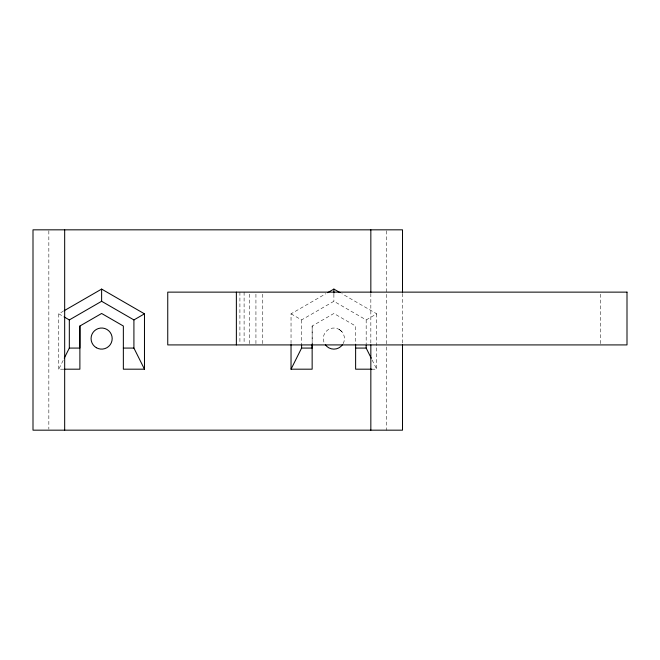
<?xml version="1.0" encoding="UTF-8"?>
<svg xmlns="http://www.w3.org/2000/svg" width="660" height="660" viewBox="0 0 660 660"><rect width="100%" height="100%" fill="white"/><g stroke="black" fill="none" stroke-linecap="round" stroke-linejoin="round"><path stroke-width="0.49" stroke-dasharray="3.3 2.47" d="M312.147 344.52L312.147 326.024L333.886 313.475L355.624 326.024L355.624 344.52M63.797 369.188L58.765 369.188L63.36 360.005M339.727 329.827L341.913 331.716L339.05 329.356A10.56 10.56 0 0 0 324.885 344.091M340.395 330.322L340.428 330.28A10.56 10.56 0 0 1 342.895 344.091M58.765 369.188L58.765 313.83L63.228 311.256M291.035 343.563L291.035 313.83L325.85 293.725M291.035 313.83L301.595 319.927L333.886 301.282L366.176 319.927L366.176 344.272M366.176 319.927L376.736 313.83L341.839 293.683M371.712 369.188L376.736 369.188L376.736 346.632M58.765 313.83L63.17 316.371M339.751 329.794L339.05 329.356M372.149 360.005L376.736 369.188M600.608 294.162L600.608 343.901M402.509 293.527L402.509 343.868M386.677 230.86L386.677 345.923M386.677 346.954L386.677 430.171M376.736 313.83L376.736 345.609M370.837 293.527L370.837 343.868M333.886 294.17L333.886 301.282M312.147 326.024L312.147 344.066M301.595 319.927L301.595 344.05M262.762 294.162L262.762 343.901M255.931 294.162L255.931 343.901M249.571 294.162L249.571 343.901M244.101 292.132L244.101 343.901M239.91 292.132L239.91 343.901M48.84 230.86L48.84 429.14"/><path stroke-width="0.99" d="M64.127 310.736L101.624 289.088L144.474 313.83L144.474 369.188L123.354 369.188L123.354 326.024L101.624 313.475L79.885 326.024L79.885 369.188L64.804 369.188M312.147 344.52L312.147 369.188L291.035 369.188L291.035 344.586M355.624 344.446L355.624 369.188L371.712 369.188M64.276 358.174L69.325 348.076L69.325 319.927L101.624 301.282L133.914 319.927L133.914 348.076L144.474 369.188M291.035 369.188L301.595 348.076L301.595 345.056M133.914 319.927L144.474 313.83M327.632 292.693L333.886 289.088L340.073 292.661M69.325 348.076L79.885 348.076L79.885 326.024M123.354 348.076L133.914 348.076M301.595 348.076L312.147 348.076L312.147 345.064M355.624 348.076L366.176 348.076L371.225 358.174M64.045 316.882L69.325 319.927M402.509 292.504L402.509 229.828L33 229.828L33 430.171L402.509 430.171L402.509 344.899M370.837 229.828L370.837 292.504M370.837 344.899L370.837 430.171M366.176 345.221L366.176 348.076M333.886 289.088L333.886 293.155M236.371 292.132L236.371 344.916M101.624 289.088L101.624 301.282M64.672 229.828L64.672 430.171M342.433 344.776A10.56 10.56 0 0 1 325.347 344.776M627 292.132L167.747 292.132L167.747 344.916L627 344.916L627 292.132M96.343 347.713A10.56 10.56 0 0 0 112.183 338.572A10.56 10.56 0 0 0 96.343 329.431A10.56 10.56 0 0 0 96.343 347.713"/></g></svg>
